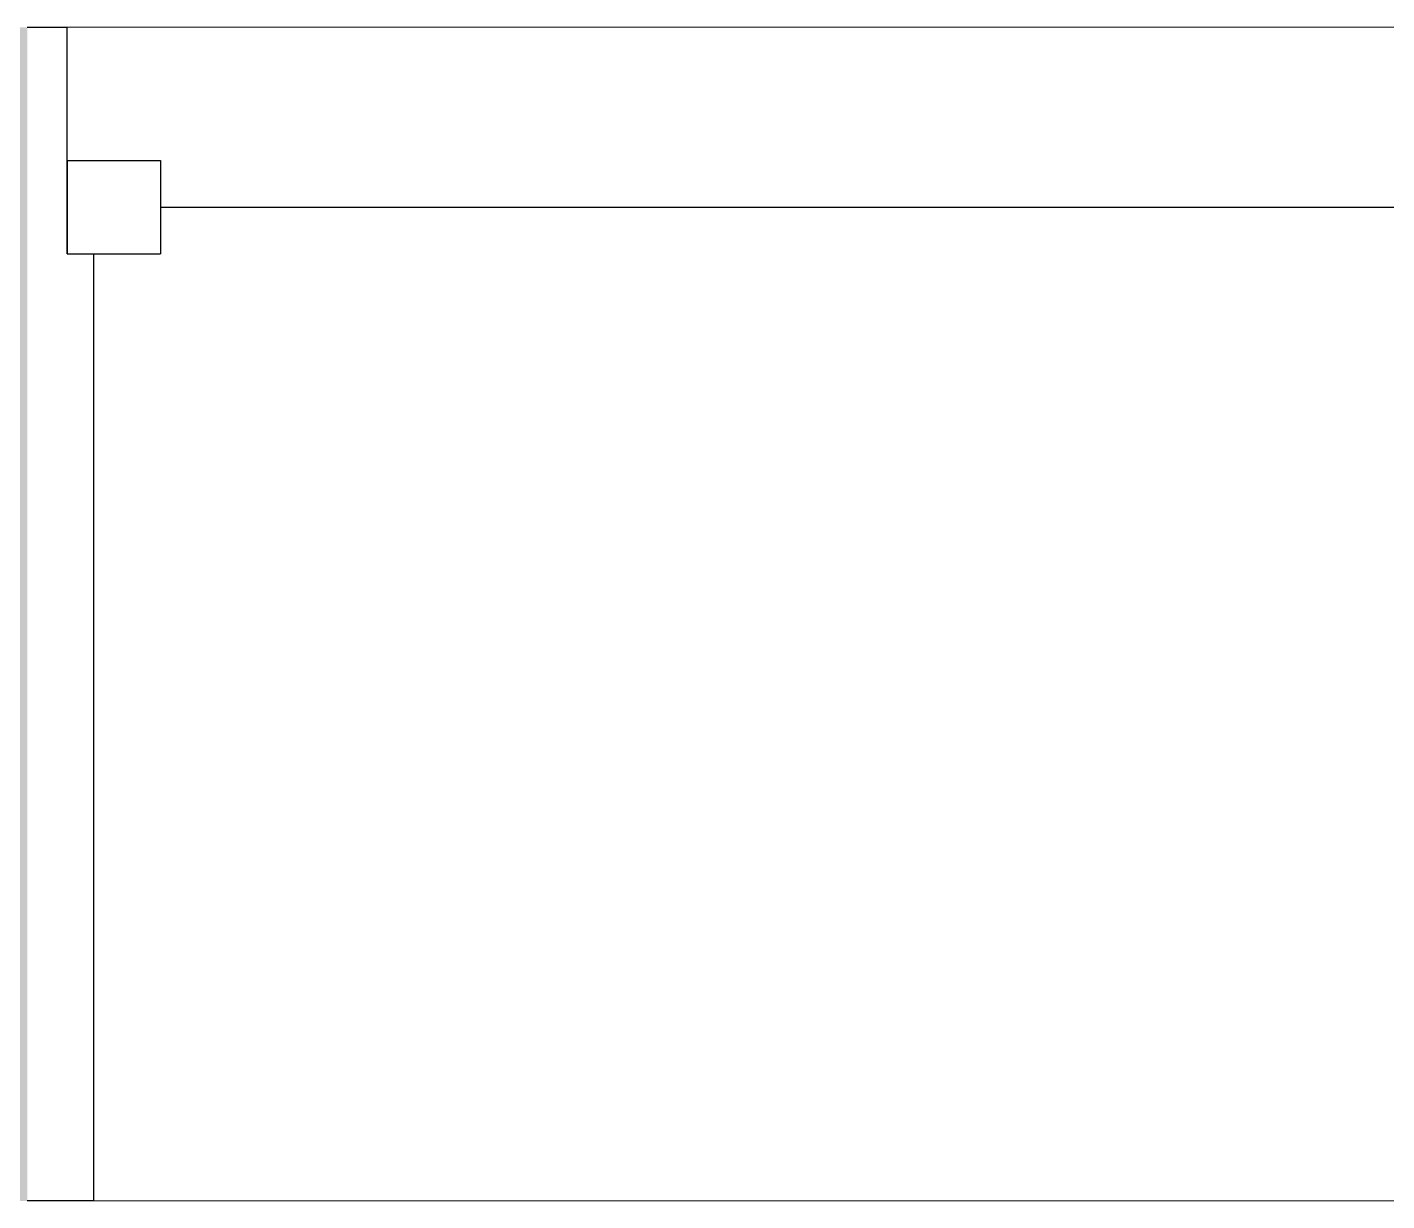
# Model space of a CAD drawing. Header units: inches. Extents: x -1176 to 1551, y -3558 to 978.
# Drawn here: x 940.09 to 965.57, y 567.01 to 589.01 of the extents above; entities that cross this region are included whole.
import ezdxf

# ---------------------------------------------------------------- set-up
doc = ezdxf.new("R2010")
doc.units = ezdxf.units.IN
doc.header["$MEASUREMENT"] = 0
for name, color, linetype, lineweight in [('A-GLAZ', 151, 'Continuous', 18), ('A-WALL', 113, 'Continuous', 18), ('A-WALL-PATT', 111, 'Continuous', 18)]:
    doc.layers.add(name, color=color, linetype=linetype, lineweight=lineweight)

# ---------------------------------------------------------------- blocks, each defined once
blk = doc.blocks.new('Double Hung - side window 4_ X 6_ 3_ H-6086068-1st Floor Demo')
at = {"layer": 'A-GLAZ', "color": 8, "lineweight": 30}
for p, q in [((-18.75, 11), (-18, 11)), ((-18, 6.75), (-18, 11)), ((-18, 8.5), (-18, 6.75)), ((-18, 8.5), (-16.25, 8.5)), ((-16.25, 8.5), (-16.25, 6.75)), ((-16.25, 7.625), (16.25, 7.625)), ((-18, 6.75), (-16.25, 6.75)), ((-18, 6.75), (-17.5, 6.75)), ((-17.5, -11), (-17.5, 6.75)), ((-17.5, -11), (-18.75, -11))]:
    blk.add_line(p, q, dxfattribs=at)

msp = doc.modelspace()

# ---------------------------------------------------------------- hatches: boundary and pattern name
at = {"layer": 'A-WALL-PATT', "lineweight": 9}
h = msp.add_hatch(color=7, dxfattribs=at)
h.paths.add_polyline_path([(1095.737, 567.009), (1130.197, 567.009), (1130.197, 589.009), (1068.645, 589.009), (1068.645, 567.009), (1088.719, 567.009)], flags=0)
h.paths.add_polyline_path([(1211.237, 567.009), (1211.237, 589.009), (1167.697, 589.009), (1167.697, 567.009), (1200.237, 567.009)], flags=0)
h.paths.add_polyline_path([(982.932, 567.009), (1031.145, 567.009), (1031.145, 589.009), (977.592, 589.009), (977.592, 567.009)], flags=0)
h.paths.add_polyline_path([(888.899, 567.009), (940.092, 567.009), (940.092, 589.009), (874.539, 589.009), (874.539, 567.009), (877.145, 567.009)], flags=0)
h.paths.add_polyline_path([(783.486, 567.009), (837.039, 567.009), (837.039, 589.009), (783.486, 589.009), (783.486, 580.227)], flags=0)
h.paths.add_polyline_path([(700.834, 567.009), (745.986, 567.009), (745.986, 589.009), (682.433, 589.009), (682.433, 567.009), (692.776, 567.009)], flags=0)
h.paths.add_polyline_path([(512.768, 567.009), (539.026, 567.009), (539.026, 589.009), (480.776, 589.009), (480.776, 567.009)], flags=0)
h.paths.add_polyline_path([(644.933, 567.009), (644.933, 589.009), (576.526, 589.009), (576.526, 567.009), (606.801, 567.009)], flags=0)

# ---------------------------------------------------------------- linework, layer by layer
at = {"layer": 'A-WALL', "lineweight": 9}
for p, q in [((940.092, 589.009), (977.592, 589.009)), ((977.592, 567.009), (940.092, 567.009))]:
    msp.add_line(p, q, dxfattribs=at)

# ---------------------------------------------------------------- block references
at = {"layer": 'A-GLAZ'}
msp.add_blockref('Double Hung - side window 4_ X 6_ 3_ H-6086068-1st Floor Demo', (958.842, 578.009), dxfattribs=at)

doc.saveas('drawing.dxf')
